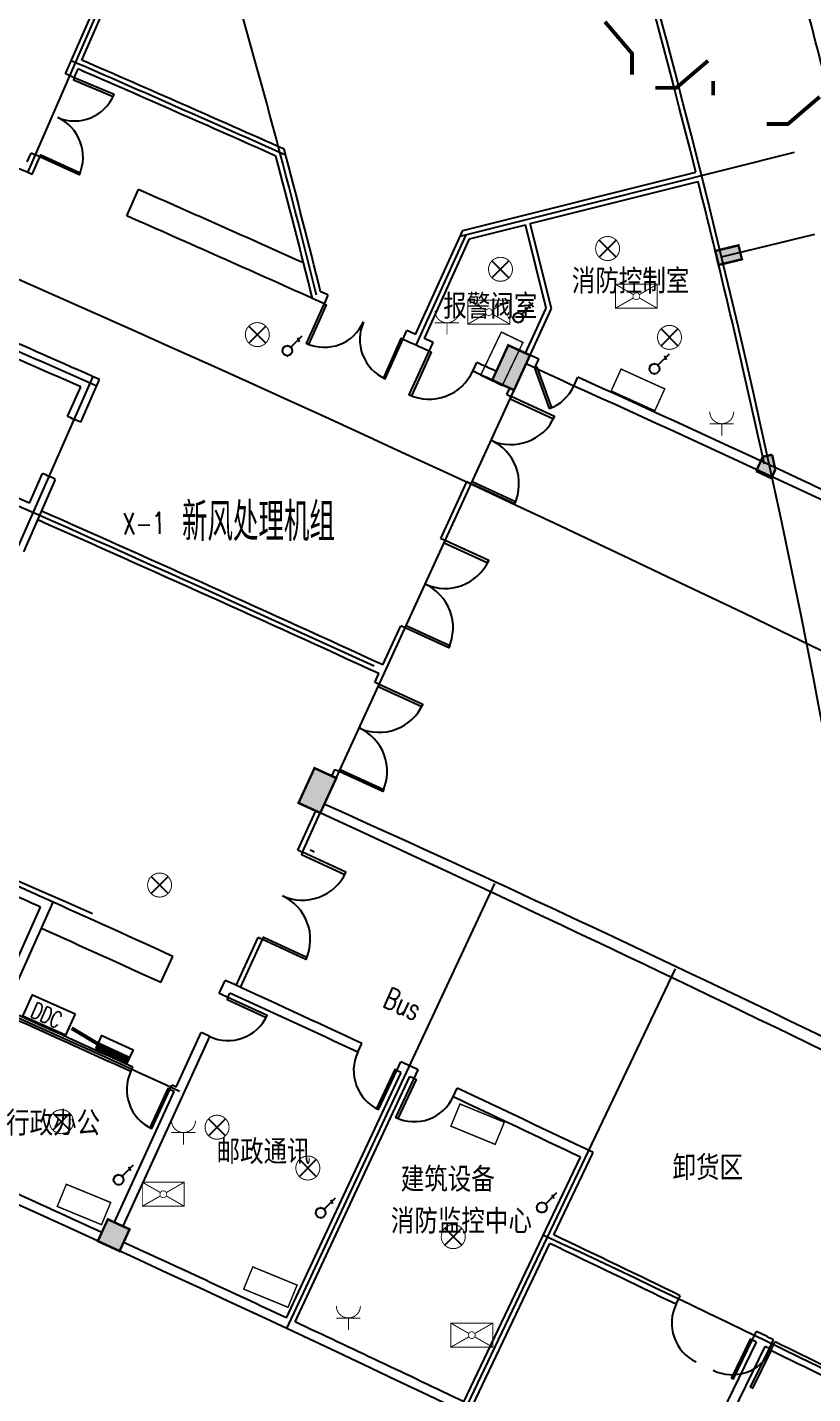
# Model space of a CAD drawing. Extents: x 23618587 to 48466785, y 42305484 to 86624613.
# Drawn here: x 24369123 to 24385515, y 43316664 to 43345155 of the extents above; entities that cross this region are included whole.
import ezdxf

# ---------------------------------------------------------------- set-up
doc = ezdxf.new("R2010")
doc.units = 0
doc.header["$MEASUREMENT"] = 0
doc.layers.get('0').update_dxf_attribs({"linetype": 'CONTINUOUS'})
doc.layers.get('DEFPOINTS').update_dxf_attribs({"linetype": 'CONTINUOUS'})
for name, color, linetype in [('AC-W', 7, 'CONTINUOUS'), ('J-DIM', 7, 'CONTINUOUS'), ('SIG_TEXT', 7, 'CONTINUOUS'), ('楼控', 1, 'CONTINUOUS'), ('设备-动力', 3, 'CONTINUOUS'), ('设备-插座', 3, 'CONTINUOUS'), ('设备-照明', 3, 'CONTINUOUS'), ('设备-箱柜', 3, 'CONTINUOUS')]:
    doc.layers.add(name, color=color, linetype=linetype)
doc.styles.add('_TXT', font='TXT.shx')
doc.styles.add('DFHZ', font='romans.shx', dxfattribs={"width": 0.7, "bigfont": 'dfhz.shx'})
doc.styles.add('IDQSTYLE', font='simplex.shx', dxfattribs={"width": 0.7, "bigfont": 'hzfs1.shx'})
doc.styles.add('Q1', font='SimSun.ttf', dxfattribs={"width": 0.8, "height": 450})
doc.styles.add('Q200', font='SimSun.ttf', dxfattribs={"width": 0.8, "height": 450})
doc.dimstyles.new('Q2', dxfattribs={"dimscale": 150, "dimtxt": 2.5, "dimasz": 2.5, "dimexe": 0, "dimexo": 0, "dimgap": 0.5, "dimtad": 1, "dimdec": 4, "dimdsep": 46, "dimtxsty": 'Q200', "dimblk1": 'DOTSMALL', "dimblk2": 'DOTSMALL', "dimsah": 1, "dimcen": 2.5, "dimadec": 0, "dimazin": 0, "dimtfac": 1, "dimtdec": 3, "dimtmove": 2, "dimatfit": 3, "dimldrblk": 'DOTSMALL', "dimfxl": 1, "dimtolj": 1, "dimtzin": 10, "dimarcsym": 0})

# ---------------------------------------------------------------- blocks, each defined once
blk = doc.blocks.new('_DOTSMALL')
at = {"color": 0, "linetype": 'ByBlock', "const_width": 0.5}
blk.add_lwpolyline([(-0.0625, 0, 1), (0.0625, 0, 1)], format="xyb", close=True, dxfattribs=at)
blk = doc.blocks.new('*D57')
at = {"color": 0, "linetype": 'ByBlock'}
blk.add_arc((24189221, 43293341), 203000, 13.6, 15.2, dxfattribs=at)
at = {"layer": 'DEFPOINTS', "color": 0, "linetype": 'ByBlock'}
for p in [(24387050, 43347089), (24384155, 43346303), (24386076, 43342909), (24388473, 43341545), (24385557, 43340839)]:
    blk.add_point(p, dxfattribs=at)
at = {"color": 0, "linetype": 'ByBlock', "xscale": 375, "yscale": 375, "zscale": 375}
for p, rotation in [((24385120, 43346565), 105.2000000024809), ((24386529, 43341074), 283.6000000025226)]:
    blk.add_blockref('_DOTSMALL', p, dxfattribs=dict(at, rotation=rotation))
at = {"color": 0, "linetype": 'ByBlock', "insert": (24386134, 43343899), "char_height": 450, "attachment_point": 5, "rotation": 284.4, "style": 'Q200'}
blk.add_mtext('\\A1;1.6°', dxfattribs=at)
blk = doc.blocks.new('A$C0F9D097A')
at = {"layer": '楼控', "color": 3}
blk.add_lwpolyline([(285, 0), (0, 114), (266, 778), (550, 664)], close=True, dxfattribs=at)
at = {"layer": '楼控', "color": 3, "const_width": 150}
blk.add_lwpolyline([(213, 30), (480, 690)], dxfattribs=at)
blk = doc.blocks.new('A$C165A5DEC')
at = {"layer": '楼控', "color": 1}
blk.add_lwpolyline([(347, 1085), (803, 911), (456, 0), (0, 174)], close=True, dxfattribs=at)
at = {"layer": '楼控', "style": 'DFHZ', "width": 0.7}
blk.add_text('DDC', height=336, rotation=69.4255, dxfattribs=at).set_placement((455, 134))
blk = doc.blocks.new('HC000426')
at = {"color": 0, "linetype": 'Continuous', "const_width": 0.3}
blk.add_lwpolyline([(5, 2.5), (-5, 2.5), (-5, -2.5), (5, -2.5)], close=True, dxfattribs=at)
at = {"color": 0, "style": 'IDQSTYLE', "width": 0.7}
blk.add_attdef('PSFHATT', (7, -2.5), '', height=2.5, dxfattribs=at)
blk = doc.blocks.new('HC001494')
at = {"color": 0, "linetype": 'Continuous'}
for p, q in [((-1.77, 1.77), (1.77, -1.77)), ((1.77, 1.77), (-1.77, -1.77))]:
    blk.add_line(p, q, dxfattribs=at)
at = {"color": 0, "linetype": 'Continuous', "const_width": 0.2}
blk.add_lwpolyline([(1.77, -1.77, 0.198912), (2.5, 0, 0.198912), (1.77, 1.77, 0.198912), (0, 2.5, 0.198912), (-1.77, 1.77, 0.198912), (-2.5, 0, 0.198912), (-1.77, -1.77, 0.198912), (0, -2.5, 0.198912)], format="xyb", close=True, dxfattribs=at)
at = {"color": 0, "style": 'IDQSTYLE', "width": 0.7}
blk.add_attdef('PSFHATT', (4.5, -2.5), '', height=2.5, dxfattribs=at)
blk = doc.blocks.new('HC002297100793')
at = {"color": 0}
for p, q in [((0.74, 1.78), (3.12, 4.17)), ((2.09, 3.72), (2.47, 2.92))]:
    blk.add_line(p, q, dxfattribs=at)
blk.add_circle((0, 1.04), 1.04, dxfattribs=at)
for p in [(-1.04, 1.04), (0, 2.08), (0, 0), (1.04, 1.04)]:
    blk.add_point(p, dxfattribs=at)
at = {"color": 0, "width": 0.7}
blk.add_attdef('PSFHATT', (3.15, 0), '', height=0.025, dxfattribs=at)
blk = doc.blocks.new('HC000133')
at = {"color": 0, "linetype": 'Continuous', "const_width": 0.2}
blk.add_lwpolyline([(-2.5, 5, 0.198912), (-1.77, 3.23, 0.198912), (0, 2.5, 0.198912), (1.77, 3.23, 0.198912), (2.5, 5)], format="xyb", dxfattribs=at)
for points in [[(-2.55, 2.48), (2.48, 2.48)], [(0, 2.5), (0, 0)]]:
    blk.add_lwpolyline(points, dxfattribs=at)
at = {"color": 0, "style": 'IDQSTYLE', "width": 0.7}
blk.add_attdef('PSFHATT', (4.5, 0), '', height=2.5, dxfattribs=at)
blk = doc.blocks.new('HC000704')
at = {"color": 0, "linetype": 'Continuous', "const_width": 0.2}
for points in [[(-0.61, 0.35), (-4.38, 2.5)], [(-4.38, 2.5), (4.37, 2.5), (4.37, -2.5), (-4.38, -2.5), (-4.38, 2.5)], [(4.37, 2.5), (0.61, 0.35)], [(-0.61, -0.35), (-4.38, -2.5)], [(0.61, -0.35), (4.37, -2.5)]]:
    blk.add_lwpolyline(points, dxfattribs=at)
at = {"color": 0, "linetype": 'Continuous', "const_width": 0.16}
blk.add_lwpolyline([(0, -0.71, 0.198912), (0.5, -0.5, 0.198912), (0.71, 0, 0.198912), (0.5, 0.5, 0.198912), (0, 0.71, 0.198912), (-0.5, 0.5, 0.198912), (-0.71, 0, 0.198912), (-0.5, -0.5, 0.198912)], format="xyb", close=True, dxfattribs=at)
at = {"color": 0, "style": 'IDQSTYLE', "width": 0.7}
blk.add_attdef('PSFHATT', (6.37, -2.5), '', height=2.5, dxfattribs=at)

msp = doc.modelspace()

# ---------------------------------------------------------------- hatches: boundary and pattern name
at = {"layer": 'AC-W'}
h = msp.add_hatch(color=7, dxfattribs=at)
h.paths.add_polyline_path([(24368207.34969, 43382357.57992), (24368655.20557, 43382579.89751), (24368788.59612, 43382311.18398), (24368340.74024, 43382088.86639)])
h.paths.add_polyline_path([(24365652.06717, 43387320.45838), (24366093.54096, 43387555.19416), (24366234.38243, 43387290.30988), (24365792.90864, 43387055.5741)])
h.paths.add_polyline_path([(24362959.20922, 43392210.0542), (24363393.95668, 43392457.02514), (24363542.13924, 43392196.17666), (24363107.39178, 43391949.20573)])
h.paths.add_polyline_path([(24377014.51597, 43361851.43138), (24377484.36228, 43362022.44145), (24377586.96832, 43361740.53367), (24377117.12201, 43361569.52359)])
h.paths.add_polyline_path([(24375028.36494, 43367068.21539), (24375493.25318, 43367252.27767), (24375603.69055, 43366973.34472), (24375138.8023, 43366789.28244)])
h.paths.add_polyline_path([(24372897.32712, 43372227.50886), (24373356.89479, 43372424.47982), (24373475.07736, 43372148.73922), (24373015.50969, 43371951.76826)])
h.paths.add_polyline_path([(24370623.06424, 43377325.28874), (24371076.95298, 43377535.01478), (24371202.7886, 43377262.68154), (24370748.89986, 43377052.95549)])
h.paths.add_polyline_path([(24378854.23146, 43356581.22472), (24379328.66947, 43356739.04924), (24379423.36418, 43356454.38644), (24378948.92618, 43356296.56192)])
h.paths.add_polyline_path([(24383480.99679, 43340491.3534), (24383966.97729, 43340608.92445), (24384037.51993, 43340317.33615), (24383551.53943, 43340199.7651)])
h.paths.add_polyline_path([(24382088.73296, 43345897.02012), (24382571.24121, 43346028.11471), (24382649.89796, 43345738.60976), (24382167.38971, 43345607.51517)])
h.paths.add_polyline_path([(24380546.07688, 43351261.70497), (24381024.73663, 43351406.22087), (24381111.44617, 43351119.02502), (24380632.78642, 43350974.50912)])
for points in [[(24379614.66999, 43338317.3966), (24379160.17995, 43338525.81639), (24378826.72503, 43337798.62466), (24379281.21506, 43337590.20487)], [(24375571.83417, 43329500.16221), (24375117.32087, 43329708.53127), (24374783.97916, 43328981.23973), (24375238.49246, 43328772.87067)]]:
    msp.add_hatch(color=7, dxfattribs=at).paths.add_polyline_path(points)
h = msp.add_hatch(color=7, dxfattribs=at)
edge = h.paths.add_edge_path()
edge.add_line((24384472.61086, 43336199.97404), (24384667.96088, 43336242.85024))
edge.add_arc((24189221.26422, 43293340.65085), 200099.99988, 12.2903395245, 12.3805516393, ccw=False)
edge.add_line((24384735.26804, 43335935.06668), (24384654.08659, 43335752.22737))
edge.add_arc((24148685.3464, 42835267.73043), 553322.6708, 64.757030945, 64.7935008935)
edge.add_line((24384335.47008, 43335902.32495), (24384472.61086, 43336199.97404))

# ---------------------------------------------------------------- linework, layer by layer
at = {"layer": 'AC-W', "color": 7, "ltscale": 300}
for p, q in [((24369135.24364, 43342124.90324), (24372441.27079, 43349726.10239)), ((24378159.28613, 43340798.60172), (24385135.41118, 43342550.88322)), ((24377236.12723, 43338524.01842), (24378283.25715, 43340829.74109)), ((24383613.46421, 43340369.07346), (24385557.38621, 43340839.35768)), ((24368013.25194, 43332244.73183), (24370496.33428, 43337871.16961)), ((24374536.31945, 43318021.50389), (24378879.8301, 43327305.70635)), ((24378236.90623, 43316272.8751), (24382651.58566, 43325523.44835))]:
    msp.add_line(p, q, dxfattribs=at)
at = {"layer": 'AC-W', "color": 7}
for p, q in [((24369920.99406, 43344182.22106), (24372273.52732, 43349591.1524)), ((24370263.93529, 43344469.25993), (24372486.41996, 43349579.18428)), ((24370104.39785, 43344102.45234), (24370184.16657, 43344285.85614)), ((24369123.30686, 43342348.1831), (24369203.07558, 43342531.58689)), ((24369226.94193, 43342085.01058), (24369386.47937, 43342451.81817)), ((24378212.14053, 43340914.98422), (24383074.29419, 43342136.2728)), ((24371200.18881, 43341221.7755), (24371441.73654, 43341771.00651)), ((24379615.20738, 43341061.19747), (24383123.01719, 43341942.2984)), ((24377227.77306, 43338747.46101), (24378212.14053, 43340914.98422)), ((24378354.37376, 43340744.49796), (24379518.22018, 43341036.83597)), ((24379954.91681, 43339298.27383), (24379518.22018, 43341036.83597)), ((24380060.47299, 43339288.52079), (24379615.20738, 43341061.19747)), ((24377409.87389, 43338664.76102), (24378354.37376, 43340744.49796)), ((24375322.76925, 43339388.57842), (24375404.7769, 43339570.99209)), ((24379523.79903, 43338359.1395), (24379954.91681, 43339298.27383)), ((24379614.68052, 43338317.41956), (24380060.47299, 43339288.52079)), ((24376962.99175, 43338647.97185), (24377045.5929, 43338830.11753)), ((24377509.1954, 43338399.91678), (24377591.9942, 43338581.97271)), ((24378418.93563, 43337985.17472), (24378502.06361, 43338167.08058)), ((24379713.06467, 43338052.14886), (24379796.57028, 43338233.88166)), ((24370239.89679, 43336918.59163), (24370633.5562, 43337810.58789)), ((24380530.40905, 43337675.77669), (24380614.21009, 43337857.37346)), ((24369965.43641, 43337039.7176), (24370237.96985, 43337657.25347)), ((24375571.83416, 43329500.16219), (24379281.21506, 43337590.20487)), ((24379127.82198, 43337495.58904), (24379190.31473, 43337631.88376)), ((24369168.02376, 43335232.85336), (24369440.5572, 43335850.38924)), ((24369048.82473, 43334219.73113), (24369715.01758, 43335729.26327)), ((24377752.41872, 43334495.87794), (24378294.24425, 43335677.58231)), ((24376543.73101, 43331859.76819), (24376918.84099, 43332677.87121)), ((24376377.01546, 43331496.16684), (24376460.37323, 43331677.96751)), ((24375480.92918, 43329541.83095), (24375543.43773, 43329678.16011)), ((24374772.37832, 43327996.50389), (24375147.47995, 43328814.5887)), ((24374863.26328, 43327954.79147), (24375238.38494, 43328772.91996)), ((24368661.8866, 43324676.10062), (24369665.88678, 43326910.93481)), ((24368479.45116, 43324758.05982), (24369401.49214, 43326810.45856)), ((24373480.33284, 43325178.59346), (24373938.80059, 43326178.49716)), ((24373571.2177, 43325136.88084), (24374029.68549, 43326136.78461)), ((24371911.55422, 43325236.13), (24372161.62825, 43325781.53359)), ((24373128.04511, 43325010.10253), (24373253.08176, 43325282.80354)), ((24373309.84577, 43324926.74476), (24373351.52466, 43325017.6451)), ((24371121.68376, 43320154.43247), (24372934.7358, 43324108.64175)), ((24372231.94906, 43323055.74534), (24372752.93514, 43324191.99952)), ((24376018.65512, 43323785.32204), (24376103.03661, 43323966.64982)), ((24376834.16143, 43323404.9947), (24376918.84562, 43323586.18131)), ((24371280.89458, 43323380.5744), (24371322.38701, 43323471.55999)), ((24374530.48932, 43318245.02628), (24376924.71719, 43323362.65992)), ((24374711.64449, 43318160.27485), (24377105.87235, 43323277.90849)), ((24377196.40453, 43323235.5233), (24377281.22318, 43323416.64701)), ((24370939.88309, 43320237.79024), (24372190.27018, 43322964.845)), ((24372099.37514, 43323006.49071), (24372141.02014, 43323097.40657)), ((24378010.99104, 43322853.22989), (24378096.11204, 43323034.21169)), ((24378232.79278, 43316496.43567), (24380666.25027, 43321595.53224)), ((24380114.55851, 43319975.1507), (24380932.88935, 43321689.89114)), ((24370731.51308, 43319783.34182), (24370731.48865, 43319783.28852)), ((24378413.29177, 43316410.29558), (24380028.41842, 43319794.65171)), ((24370913.31375, 43319699.98405), (24370913.28931, 43319699.93075)), ((24382663.16285, 43318527.84241), (24382750.31798, 43318707.85347)), ((24384252.18252, 43317782.72379), (24384339.63921, 43317962.58854)), ((24384611.77987, 43317607.70906), (24384699.37051, 43317787.50862)), ((24384640.94713, 43317565.26194), (24384728.83897, 43317744.91445))]:
    msp.add_line(p, q, dxfattribs=at)
at = {"layer": 'AC-W', "color": 7, "ltscale": 5000}
for p, q in [((24382832.27254, 43314636.8542), (24384342.07733, 43317739.00336)), ((24383012.10471, 43314549.33054), (24384521.9095, 43317651.4797))]:
    msp.add_line(p, q, dxfattribs=at)
at = {"layer": 'AC-W', "color": 7}
for points in [[(24370104.41448, 43344102.44511), (24370087.08413, 43344060.91609), (24370917.66439, 43343714.30907), (24370934.99474, 43343755.83808)], [(24369386.49594, 43342451.81096), (24369405.05752, 43342492.80447), (24370224.92769, 43342121.57286), (24370206.36611, 43342080.57935)], [(24375320.72524, 43339384.03822), (24375361.78931, 43339365.63327), (24374993.6903, 43338544.35188), (24374952.62623, 43338562.75683)], [(24376962.99175, 43338647.97185), (24376921.92769, 43338666.37682), (24376553.82821, 43337845.09565), (24376594.89227, 43337826.69067)], [(24377509.1954, 43338399.91678), (24377554.69064, 43338379.17593), (24377139.87355, 43337469.27111), (24377094.37831, 43337490.01197)], [(24379713.06467, 43338052.14886), (24379755.283, 43338067.7249), (24380066.80398, 43337223.35847), (24380024.58566, 43337207.78242)], [(24379218.70272, 43337454.00447), (24379197.86301, 43337408.55443), (24380106.86394, 43336991.76033), (24380127.70364, 43337037.21038)], [(24378385.11452, 43335636.00263), (24378405.95423, 43335681.45267), (24379314.95515, 43335264.65857), (24379294.11545, 43335219.20853)], [(24377843.25191, 43334454.18967), (24377822.41221, 43334408.73963), (24378731.41313, 43333991.94553), (24378752.25284, 43334037.39557)], [(24377009.66371, 43332636.18782), (24377030.50342, 43332681.63787), (24377939.50434, 43332264.84377), (24377918.66464, 43332219.39373)], [(24376467.83812, 43331454.4833), (24376446.99894, 43331409.03302), (24377356.00468, 43330992.24941), (24377376.84386, 43331037.6997)], [(24375634.27091, 43329636.47183), (24375655.11009, 43329681.92212), (24376564.11583, 43329265.13852), (24376543.27665, 43329219.68823)], [(24374863.26381, 43327954.80648), (24374842.42463, 43327909.35619), (24375751.43037, 43327492.57259), (24375772.26955, 43327538.02288)], [(24374029.69661, 43326136.79501), (24374050.53579, 43326182.2453), (24374959.54152, 43325765.46169), (24374938.70234, 43325720.01141)], [(24373309.84577, 43324926.74476), (24373291.09028, 43324885.83961), (24374109.19327, 43324510.72965), (24374127.94877, 43324551.6348)], [(24376834.16143, 43323404.9947), (24376793.37855, 43323424.01462), (24376412.98026, 43322608.35713), (24376453.76313, 43322589.33721)], [(24377196.40453, 43323235.5233), (24377237.14142, 43323216.4051), (24376854.77742, 43322401.66725), (24376814.04053, 43322420.78545)], [(24372099.37514, 43323006.49071), (24372058.59226, 43323025.51062), (24371678.19397, 43322209.85314), (24371718.97685, 43322190.83322)], [(24384252.18252, 43317782.72379), (24384211.69648, 43317802.36763), (24383818.81976, 43316992.64676), (24383859.30581, 43316973.00292)], [(24384611.77987, 43317607.70906), (24384652.21825, 43317587.96727), (24384257.38255, 43316779.19983), (24384216.94418, 43316798.94162)]]:
    msp.add_lwpolyline(points, close=True, dxfattribs=at)
at = {"layer": 'AC-W', "color": 7, "const_width": 50}
for points in [[(24383480.99679, 43340491.3534), (24383966.97729, 43340608.92445), (24384037.51993, 43340317.33615), (24383551.53943, 43340199.7651)], [(24378826.72503, 43337798.62466), (24379160.17995, 43338525.81639), (24379614.66999, 43338317.3966), (24379281.21506, 43337590.20487)], [(24375117.32087, 43329708.53127), (24374783.97916, 43328981.23973), (24375238.49246, 43328772.87067), (24375571.83417, 43329500.16221)], [(24370595.13815, 43319845.80685), (24370803.53259, 43320300.30857), (24371258.03426, 43320091.91414), (24371049.63981, 43319637.41243)]]:
    msp.add_lwpolyline(points, close=True, dxfattribs=at)
msp.add_lwpolyline([(24384472.61086, 43336199.97404), (24384667.96088, 43336242.85024, -0.0003936246), (24384735.26804, 43335935.06668), (24384654.08659, 43335752.22737, 0.0001591302), (24384335.47008, 43335902.32495)], format="xyb", close=True, dxfattribs=at)
at = {"layer": 'AC-W', "color": 7, "ltscale": 300}
for centre, radius, start, end in [((24189221.26409, 43293340.65083), 200000, 4.560471461, 29.6000000034), ((24162246.90911, 42870268.06754), 513099.72014, 62.6224147924, 75.1443656534), ((24189221.26409, 43293340.65083), 191600, 13.9625161943, 18.9073153851), ((24150982.49453, 42831626.35527), 541522.67138, 66.0871772528, 74.4564383749), ((24148685.34615, 42835267.72991), 555222.67138, 66.0001157563, 66.5044135051), ((24148685.34615, 42835267.72991), 549222.67138, 66.1713303454, 66.8567386359), ((24148685.34615, 42835267.72991), 546272.67138, 65.367980437, 66.4981274947), ((24148685.34615, 42835267.72991), 536522.67138, 65.367980437, 67.5679804393), ((24245151.42098, 43030641.44742), 319165.1065, 62.5925891234, 65.0288035961)]:
    msp.add_arc(centre, radius, start, end, dxfattribs=at)
at = {"layer": 'AC-W', "color": 7}
for centre, radius, start, end in [((24148759.7883, 42835660.74182), 530172.67138, 79.4743453433, 79.4743453433), ((24148766.30591, 42835659.45113), 530172.67138, 78.1227654299, 78.1227654299), ((24148779.34207, 42835656.52904), 530172.67138, 76.2090487924, 76.2090487924), ((24189221.26409, 43293340.65083), 199900, 14.1286622249, 18.3713377824), ((24148685.34615, 42835267.72991), 555122.67138, 66.0183067666, 66.4837727969), ((24148685.34615, 42835267.72991), 555322.67138, 66.0084329623, 66.483776507), ((24148685.34615, 42835267.72991), 554922.67138, 66.4837671972, 66.5044172029), ((24148685.34615, 42835267.72991), 552722.67138, 66.483727974, 66.9286912096), ((24370104.41448, 43344102.44511), 900, 247.348877295, 337.348877294), ((24369386.49594, 43342451.81096), 900, 335.639307118, 65.639307118), ((24189221.26409, 43293340.65083), 191700, 13.9770469931, 14.8939583593), ((24148685.34615, 42835267.72991), 553122.67138, 66.4837336035, 66.5044172029), ((24189221.26409, 43293340.65083), 191500, 13.947971491, 14.8653458323), ((24148685.34615, 42835267.72991), 553322.67138, 65.8698805969, 66.2604622313), ((24189221.26409, 43293340.65083), 199900, 12.3343705677, 14.0713377794), ((24148685.34615, 42835267.72991), 552722.67138, 65.8209337238, 66.2604622313), ((24148685.34615, 42835267.72991), 549372.67138, 66.1713346189, 66.7106884071), ((24148685.34615, 42835267.72991), 552722.67138, 65.7927639355, 65.8209337238), ((24148685.34615, 42835267.72991), 552922.67138, 65.7927639355, 65.8108565911), ((24375320.72524, 43339384.03822), 900, 245.858037753, 335.858037748), ((24376962.99175, 43338647.97185), 900, 155.858004291, 245.858004291), ((24148685.34615, 42835267.72991), 549072.67138, 66.2026311038, 66.4876924863), ((24148685.34615, 42835267.72991), 552722.67138, 65.5440224776, 65.6062078242), ((24148685.34615, 42835267.72991), 552922.67138, 65.5854775083, 65.6062078242), ((24148685.34615, 42835267.72991), 552922.67138, 65.5440224776, 65.564752802), ((24148685.34615, 42835267.72991), 553522.67138, 65.3213809621, 65.3420993485), ((24148685.34615, 42835267.72991), 552922.67138, 65.3938850574, 65.4403802267), ((24148685.34615, 42835267.72991), 553322.67138, 65.3213809621, 65.3420906737), ((24148685.16911, 42835267.34507), 553323.09499, 65.2282040847, 65.321380935), ((24377509.1954, 43338399.91678), 1000, 245.492201354, 335.492201357), ((24148685.34615, 42835267.72991), 552722.67138, 65.3933362267, 65.4403802267), ((24222723.18182, 42987647.28525), 384157.10678, 62.7307224552, 65.7319292291), ((24148685.34615, 42835267.72991), 552572.67138, 65.3419634097, 65.3523699877), ((24379713.06467, 43338052.14886), 900, 290.251060693, 335.274784104), ((24222720.62452, 42987642.32742), 383962.6853, 62.730723656, 65.7321477933), ((24148685.34615, 42835267.72991), 548397.67138, 66.171306807, 66.2026503648), ((24379218.70272, 43337454.00447), 1000, 245.367649662, 335.367649655), ((24148685.34615, 42835267.72991), 546422.67138, 66.2027070086, 66.4876418727), ((24378385.11452, 43335636.00263), 1000, 335.367649655, 65.367649662), ((24148685.34615, 42835267.72991), 547097.67138, 66.1712695746, 66.2026876027), ((24148685.34615, 42835267.72991), 550572.67138, 65.3419634097, 65.3523699877), ((24148685.34615, 42835267.72991), 546172.67138, 65.3522442317, 66.1712415311), ((24148685.34615, 42835267.72991), 546372.67138, 65.352249986, 66.1712472904), ((24148685.34615, 42835267.72991), 549272.67138, 65.3419018326, 65.352333044), ((24377843.25191, 43334454.18967), 1000, 245.367649662, 335.367649655), ((24377009.66371, 43332636.18782), 1000, 335.367649655, 65.367649662), ((24148685.34615, 42835267.72991), 547272.67138, 65.3419018326, 65.352333044), ((24148685.34615, 42835267.72991), 545972.67138, 65.3417514185, 65.3522384624), ((24376467.83812, 43331454.4833), 1000, 245.368311213, 335.368311217), ((24375634.27091, 43329636.47183), 1000, 335.368311217, 65.368311213), ((24148685.34615, 42835267.72991), 543972.67138, 65.3417514185, 65.3522384624), ((24219524.18251, 42981443.30125), 380837.29398, 62.7306500414, 65.8521686772), ((24148685.34615, 42835267.72991), 543022.67138, 64.0743586122, 65.3574291698), ((24148685.34615, 42835267.72991), 542122.67138, 65.341557881, 65.3521266654), ((24374863.26381, 43327954.80648), 1000, 245.368311213, 335.368311217), ((24148685.34615, 42835267.72991), 539022.67138, 65.7973508738, 65.899797366), ((24148685.34615, 42835267.72991), 538822.67138, 65.8186139529, 65.899797366), ((24148685.34615, 42835267.72991), 539022.67138, 65.5061649492, 65.7973508738), ((24374029.69661, 43326136.79501), 1000, 335.368311217, 65.368311213), ((24148685.34615, 42835267.72991), 538422.67138, 65.5063189441, 65.7973508738), ((24148685.34615, 42835267.72991), 540122.67138, 65.3414600469, 65.3520679683), ((24148685.34615, 42835267.72991), 539022.67138, 65.0449273877, 65.3786100116), ((24148685.34615, 42835267.72991), 538722.67138, 65.3573449537, 65.3786159257), ((24148685.34615, 42835267.72991), 538822.67138, 65.0449273877, 65.3573469219), ((24148685.34615, 42835267.72991), 536572.67138, 65.4854505245, 65.797302331), ((24148685.34615, 42835267.72991), 536472.67138, 65.4854505245, 65.7973003426), ((24373309.84577, 43324926.74476), 900, 245.367980437, 335.367980438), ((24148685.34615, 42835267.72991), 537822.67138, 65.3573271503, 65.3786337263), ((24376834.16143, 43323404.9947), 900, 154.997059818, 244.997059814), ((24148685.34615, 42835267.72991), 539022.67138, 64.9067173603, 64.9492435121), ((24372099.37514, 43323006.49071), 900, 154.997059818, 244.997059814), ((24148685.34615, 42835267.72991), 538822.67138, 64.9386139442, 64.9492435121), ((24148685.34615, 42835267.72991), 538822.67138, 64.9067173603, 64.917346929), ((24148685.34615, 42835267.72991), 536472.67138, 65.3786605348, 65.3893386361), ((24148685.34615, 42835267.72991), 536572.67138, 65.3786585409, 65.3893386361), ((24148685.34615, 42835267.72991), 539022.67138, 64.4773508697, 64.8110768728), ((24377196.40453, 43323235.5233), 900, 244.858901059, 334.858901063), ((24148685.34615, 42835267.72991), 538822.67138, 64.4986139561, 64.8110768728), ((24148685.34615, 42835267.72991), 536922.67138, 64.1653411488, 64.4773092997), ((24148685.34615, 42835267.72991), 537122.67138, 64.1653411488, 64.4773132752), ((24383472.73294, 43318135.03885), 900, 154.117329947, 244.117329953), ((24149464.79573, 42834915.41485), 537122.67138, 64.0266421258, 64.06931875), ((24383832.3303, 43317960.02412), 900, 243.978630923, 333.978630929), ((24149464.79573, 42834915.41485), 536922.67138, 64.0586515841, 64.06931875), ((24149464.79573, 42834915.41485), 536922.67138, 64.0266421258, 64.0373092966), ((24148685.34615, 42835267.72991), 536922.67138, 63.6635714638, 63.9306197218), ((24148685.34615, 42835267.72991), 537122.67138, 63.6698988993, 63.9306197218)]:
    msp.add_arc(centre, radius, start, end, dxfattribs=at)
at = {"layer": 'AC-W', "color": 7, "ltscale": 5000}
for centre, radius, start, end in [((24148685.34615, 42835267.72991), 532972.67138, 63.2819932431, 68.4587306715), ((24148685.34615, 42835267.72991), 533172.67138, 65.3948459319, 65.7972342454), ((24148685.34615, 42835267.72991), 533172.67138, 64.9387266317, 65.3411149479), ((24148685.34621, 42835267.72988), 533172.67138, 64.4987266285, 64.9172342488)]:
    msp.add_arc(centre, radius, start, end, dxfattribs=at)
at = {"layer": 'AC-W', "color": 7}
msp.add_solid([(24370803.53259, 43320300.30857), (24371258.03426, 43320091.91414), (24370595.13815, 43319845.80685), (24371049.63981, 43319637.41243)], dxfattribs=at)
at = {"layer": '楼控', "color": 0, "const_width": 80}
for points in [[(24381745.04308, 43344166.43559), (24381745.04308, 43344607.61189), (24381179.04249, 43345270.1292)], [(24382226.99827, 43343892.43711), (24382668.17457, 43343892.43711), (24383330.69188, 43344458.43769)], [(24383438.16273, 43344037.5467), (24383438.16273, 43343736.40247)], [(24384556.86756, 43343139.45285), (24384998.04386, 43343139.45285), (24385660.56117, 43343705.45343)]]:
    msp.add_lwpolyline(points, dxfattribs=at)
at = {"layer": '楼控', "color": 1, "const_width": 80}
msp.add_lwpolyline([(24370588.32074, 43323961.4738), (24370047.29357, 43324285.84024)], dxfattribs=at)
at = {"layer": '楼控', "color": 7}
msp.add_arc((24148940.09097, 42835270.77307), 542122.67138, 65.341557881, 65.3521266654, dxfattribs=at)

# ---------------------------------------------------------------- block references
at = {"layer": '楼控', "color": 1, "rotation": 266.6311881178688}
msp.add_blockref('A$C165A5DEC', (24369059.15384, 43324993.60351), dxfattribs=at)
at = {"layer": '楼控', "color": 3, "rotation": 267.1807216437683}
msp.add_blockref('A$C0F9D097A', (24370566.2557, 43324139.88559), dxfattribs=at)
at = {"layer": '设备-动力', "xscale": 100, "yscale": 100, "zscale": 100}
for p in [(24381834.57269, 43339546.99795), (24378756.18916, 43339217.3439), (24371962.20867, 43320822.96239), (24378399.64996, 43317884.55075)]:
    msp.add_blockref('HC000704', p, dxfattribs=at)
at = {"layer": '设备-插座', "xscale": 100, "yscale": 100, "zscale": 100}
for p in [(24377882.65059, 43338743.5154), (24383616.50512, 43336639.91136), (24372383.3367, 43321859.25995), (24375824.37138, 43317992.92884)]:
    msp.add_blockref('HC000133', p, dxfattribs=at)
at = {"layer": '设备-照明', "color": 3, "xscale": 100, "yscale": 100, "zscale": 100}
for p in [(24381234.12718, 43340542.30251), (24378998.56303, 43340108.91575), (24373924.16519, 43338747.05751), (24382525.90544, 43338689.3419), (24371884.57585, 43327269.59565), (24369835.72656, 43322335.66443), (24373083.44469, 43322219.6745), (24374977.94693, 43321369.08166), (24378013.01685, 43319938.53915)]:
    msp.add_blockref('HC001494', p, dxfattribs=at)
at = {"layer": '设备-照明', "xscale": 100, "yscale": 100, "zscale": 100}
for p in [(24379370.14781, 43338996.47761), (24374550.47106, 43338307.2975), (24382211.24691, 43337931.68962), (24371029.45629, 43321021.11186), (24375246.17365, 43320332.42163), (24379861.60641, 43320441.16219)]:
    msp.add_blockref('HC002297100793', p, dxfattribs=at)
at = {"layer": '设备-箱柜', "color": 142, "xscale": 99.99999999999996, "yscale": 99.99999999999999, "zscale": 100}
for p, rotation in [((24379025.48482, 43338241.03667, 0.00003), 244.3500940175287), ((24381867.76651, 43337594.29903, -0.00045), 155.63742295949)]:
    msp.add_blockref('HC000426', p, dxfattribs=dict(at, rotation=rotation))
at = {"layer": '设备-箱柜', "color": 142, "extrusion": (-1.54084e-12, -3.75192e-12, -1), "xscale": 99.99999999999996, "yscale": 99.99999999999999, "zscale": 100, "rotation": 202.3269675591254}
for p in [(-24378520.91687, 43322283.78104, -0.0002), (-24370305.70222, 43320609.41911, -0.0002), (-24374196.4857, 43318886.87411, -0.0002)]:
    msp.add_blockref('HC000426', p, dxfattribs=at)

# ---------------------------------------------------------------- texts
at = {"layer": 'AC-W', "color": 7, "style": 'Q1', "width": 0.8}
for s, p in [('消防控制室', (24380486.10917, 43339652.78077)), ('报警阀室', (24377805.32209, 43339127.46753)), ('行政办公', (24368679.9341, 43322094.09777)), ('邮政通讯', (24373072.23955, 43321499.1404)), ('卸货区', (24382588.06615, 43321166.04042)), ('建筑设备', (24376916.63992, 43320922.9214)), ('消防监控中心', (24376708.95133, 43320051.31663))]:
    msp.add_text(s, height=450, dxfattribs=at).set_placement(p)
at = {"layer": 'J-DIM', "style": 'DFHZ', "width": 0.7}
msp.add_text('新风处理机组', height=800, dxfattribs=at).set_placement((24372351.27478, 43334441.99484))
at = {"layer": 'SIG_TEXT', "style": '_TXT', "width": 0.7}
msp.add_text('X-1', height=450, rotation=1.197808413, dxfattribs=at).set_placement((24371114.96991, 43334575.97926))
at = {"layer": '楼控', "style": 'DFHZ', "width": 0.7}
msp.add_text('Bus', height=448, rotation=335.440925739, dxfattribs=at).set_placement((24376513.25028, 43324748.71974))

# ---------------------------------------------------------------- dimensions: what is measured, and where the dimension line sits
at = {"layer": 'AC-W', "color": 7}
dim = msp.add_angular_dim_2l(base=(24386076.4788, 43342909.03233), line1=((24384154.59598, 43346302.86492), (24387049.64546, 43347089.43246)), line2=((24385557.38621, 43340839.35768), (24388473.26921, 43341544.78402)), dimstyle='Q2', override={"dimadec": 4, "dimazin": 2}, dxfattribs=at)
dim.commit()
dim.dimension.update_dxf_attribs({"geometry": '*D57', "text_midpoint": (24386134.22075, 43343899.3049)})

doc.saveas('drawing.dxf')
